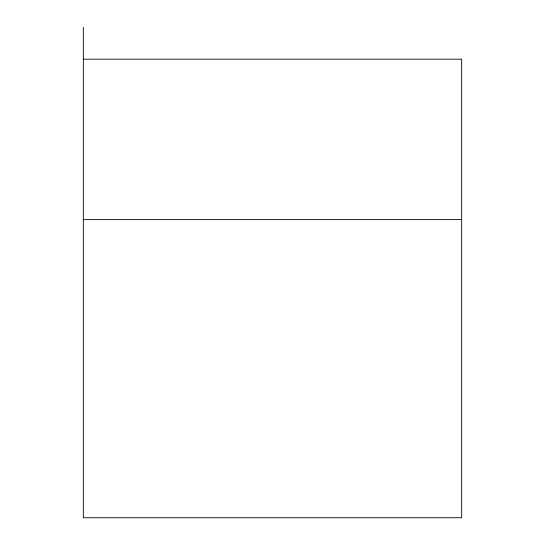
<?xml version="1.0" encoding="UTF-8"?>
<svg xmlns="http://www.w3.org/2000/svg" width="545" height="545" viewBox="0 0 545 545"><rect width="100%" height="100%" fill="white"/><g stroke="black" fill="none" stroke-linecap="round" stroke-linejoin="round"><path stroke-width="0.82" d="M83.324 59.18L461.676 59.18L461.676 517.75L83.324 517.75L83.324 27.25M83.324 219.608L461.676 219.608"/></g></svg>
